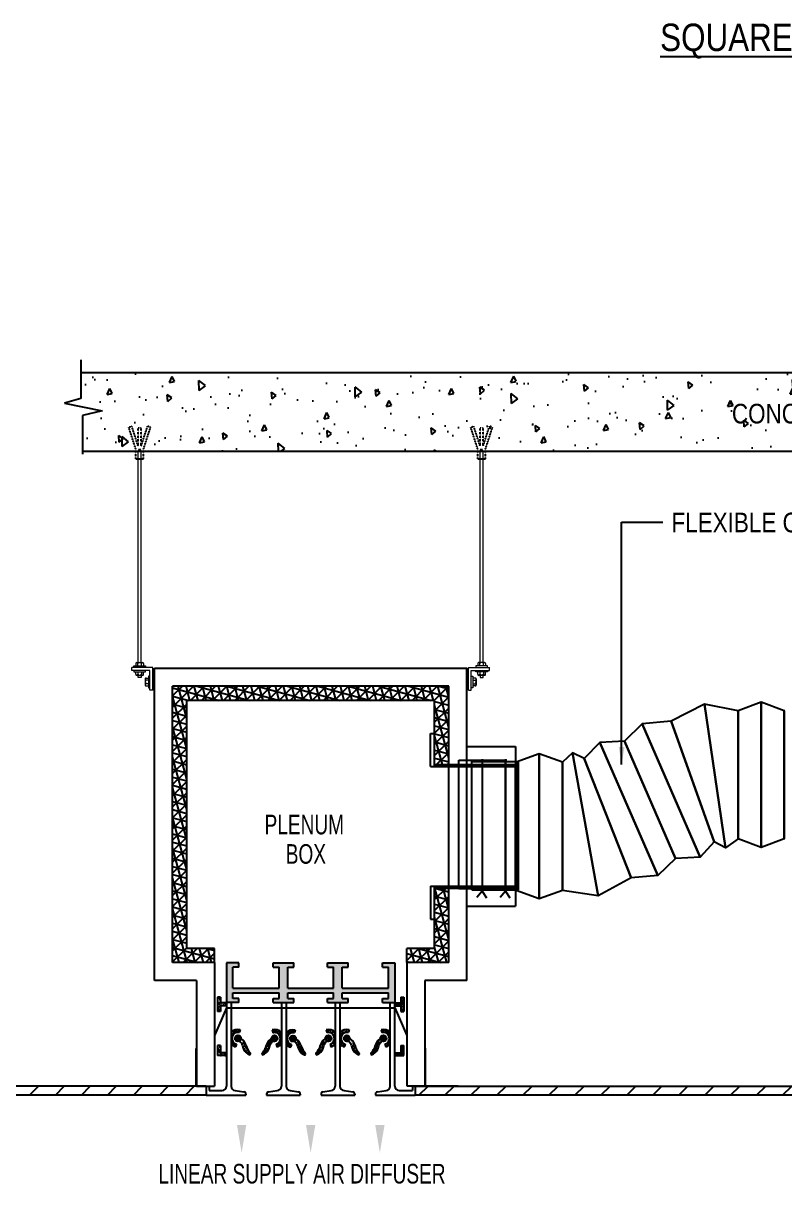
# Model space of a CAD drawing. Header units: millimetres. Extents: x -95178 to 274693, y -2232 to 263302.
# Drawn here: x 84058 to 93776, y 24790 to 39602 of the extents above; entities that cross this region are included whole.
import ezdxf

# ---------------------------------------------------------------- set-up
doc = ezdxf.new("R2010")
doc.units = ezdxf.units.MM
for name, pattern in [('DASHED', [0.75, 0.5, -0.25]), ('HIDDEN', [0.375, 0.25, -0.125]), ('HIDDEN2', [0.1875, 0.125, -0.0625])]:
    doc.linetypes.add(name, pattern=pattern)
for name, color, linetype in [('76-10767-XM-MECH-DETAIL$0$A070T-Det Title', 7, 'Continuous'), ('76-10767-XM-MECH-DETAIL$0$M500T_Mechserv-gen-text', 7, 'Continuous'), ('76-10767-XM-MECH-DETAIL$0$TBK-AS-SHOP$0$25', 7, 'Continuous'), ('INSULATION', 8, 'Continuous')]:
    doc.layers.add(name, color=color, linetype=linetype)
doc.layers.add('76-10767-XM-MECH-DETAIL$0$X-Vent Typical Details-2$0$M-DETL-LINE', color=7, linetype='Continuous', lineweight=0)
doc.styles.add('76-10767-XM-MECH-DETAIL$0$Arial', font='ARIALN.TTF')
doc.styles.add('76-10767-XM-MECH-DETAIL$0$GHD Standard Arial', font='ARIALN.TTF')
doc.styles.add('ROMANS', font='romans.shx', dxfattribs={"width": 0.8})
doc.dimstyles.new('scale-100', dxfattribs={"dimscale": 225, "dimtxt": 1, "dimasz": 1, "dimexe": 1, "dimexo": 0.5, "dimgap": 0.5, "dimtad": 1, "dimtoh": 1, "dimdec": 0, "dimzin": 0, "dimdsep": 46, "dimtxsty": 'ROMANS', "dimcen": 0, "dimclrd": 15, "dimclre": 15, "dimclrt": 7, "dimadec": 0, "dimazin": 0, "dimtfac": 1, "dimtdec": 0, "dimtofl": 0, "dimtmove": 0, "dimatfit": 3, "dimfxl": 1, "dimtolj": 1, "dimtzin": 0, "dimarcsym": 0})
pattern_1 = [(37.5, (-14787.68, -58567.206), (-0.8504103, 26.012121), [0, -20.52, 0, -22.95, 0, -21.9375]), (7.5, (-14787.68, -58567.206), (23.8919855, 38.098972), [0, -11.07, 0, -18.495, 0, -7.0875]), (327.5, (-14804.286, -58567.206), (42.040915, 0.0763972), [0, -6.75, 0, -24.3, 0, -31.725]), (317.5, (-14804.286, -58567.206), (40.582709, 11.84862), [0, -3.375, 0, -15.93, 0, -18.225])]

msp = doc.modelspace()

# ---------------------------------------------------------------- hatches: boundary and pattern name
h = msp.add_hatch()
h.set_pattern_fill('AR-CONC', color=256, scale=112.5, angle=45, style=0)
h.set_pattern_definition([(95, (157202.4, -64554.5), (620.496, 520.658), [84.375, -928.125]), (40, (157202.4, -64554.5), (-708.741, 487.989), [67.5, -742.5]), (145.4514, (157254.1, -64511.1), (-88.2444, 1008.647), [71.7077, -788.785]), (91.1842, (157043.3, -64395.4), (980.655, 717.3155), [126.562, -1392.187]), (141.6356, (157125, -64335.6), (-31.386, 1518.426), [107.562, -1183.177]), (36.1842, (157043.3, -64395.4), (-31.388, 1518.426), [101.25, -1113.75]), (66, (157162.6, -64355.6), (795.118, 154.5553), [84.375, -928.125]), (11, (157162.6, -64355.6), (-383.297, 770.4095), [67.5, -742.5]), (116.4514, (157228.9, -64342.7), (411.8216, 924.9644), [71.7077, -788.785]), (82.5, (157202.38, -64554.47), (-255.1423, 274.48854), [0, -733.5, 0, -753.75, 0, -745.3125]), (52.5, (157202.4, -64554.47), (-104.482, 523.0231), [0, -429.75, 0, -716.625, 0, -284.0625]), (12.5, (157025, -64731.86), (442.59544, 406.71086), [0, -281.25, 0, -877.5, 0, -1164.375]), (2.5, (156945.44, -64811.4), (384.2887, 543.5548), [0, -365.625, 0, -582.75, 0, -826.875])])
edge = h.paths.add_edge_path()
edge.add_line((95903.178, 34141.164), (95786.047, 34473.151))
edge.add_arc((96016.033, 34141.429), 403.649, 111.6972933, 124.733859, ccw=False)
edge.add_line((95866.802, 34516.48), (95931.842, 34141.164))
edge.add_line((95931.842, 34141.164), (95995.415, 34141.164))
edge.add_line((95995.415, 34141.164), (95945.993, 34538.955))
edge.add_arc((96016.033, 34141.429), 403.649, 80.0077601, 99.9922399, ccw=False)
edge.add_line((96086.072, 34538.955), (96036.65, 34141.164))
edge.add_line((96036.65, 34141.164), (96100.223, 34141.164))
edge.add_line((96100.223, 34141.164), (96165.263, 34516.48))
edge.add_arc((96016.033, 34141.429), 403.649, 55.266141, 68.3027067, ccw=False)
edge.add_line((96246.018, 34473.151), (96128.887, 34141.164))
edge.add_line((96128.887, 34141.164), (101765.457, 34141.164))
edge.add_line((101765.457, 34141.164), (101648.325, 34473.151))
edge.add_arc((101878.311, 34141.429), 403.649, 111.6972933, 124.733859, ccw=False)
edge.add_line((101729.08, 34516.48), (101794.12, 34141.164))
edge.add_line((101794.12, 34141.164), (101857.693, 34141.164))
edge.add_line((101857.693, 34141.164), (101808.272, 34538.955))
edge.add_arc((101878.311, 34141.429), 403.649, 80.0077601, 99.9922399, ccw=False)
edge.add_line((101948.35, 34538.955), (101898.928, 34141.164))
edge.add_line((101898.928, 34141.164), (101962.502, 34141.164))
edge.add_line((101962.502, 34141.164), (102027.541, 34516.48))
edge.add_arc((101878.311, 34141.429), 403.649, 55.266141, 68.3027067, ccw=False)
edge.add_line((102108.296, 34473.151), (101991.165, 34141.164))
edge.add_line((101991.165, 34141.164), (103341.158, 34141.164))
edge.add_line((103341.158, 34141.164), (103341.158, 35131.913))
edge.add_line((103341.158, 35131.913), (84815.229, 35131.913))
edge.add_line((84815.229, 35131.913), (84815.229, 34141.164))
edge.add_line((84815.229, 34141.164), (95903.178, 34141.164))
h = msp.add_hatch()
h.set_pattern_fill('NET3', color=8, scale=800, angle=45, style=0)
h.set_pattern_definition([(45, (243368.28, -106303.32), (-70.71068, 70.71068), []), (105, (243368.28, -106303.32), (-96.592583, -25.881905), []), (165, (243368.28, -106303.32), (-25.881905, -96.592583), [])])
h.paths.add_polyline_path([(88514.176, 30959.467), (88514.176, 31139.467), (85965.059, 31139.467), (85965.059, 27614.467), (86499.094, 27614.467), (86499.094, 27794.467), (86145.059, 27794.467), (86145.059, 30959.467)])
h.paths.add_polyline_path([(89488.313, 28564.896), (89308.313, 28564.896), (89308.313, 27794.467), (88954.277, 27794.467), (88954.277, 27614.467), (89488.313, 27614.467)])
h.paths.add_polyline_path([(89308.313, 30139.877), (89488.313, 30139.877), (89488.313, 31139.467), (88514.176, 31139.467), (88514.176, 30959.967), (88514.676, 30959.467), (89308.313, 30959.467)])
h = msp.add_hatch()
h.set_pattern_fill('AR-SAND', color=8, scale=27, style=0)
h.set_pattern_definition([(37.5, (-14787.68, -58198.61), (-1.700821, 52.024242), [0, -41.04, 0, -45.9, 0, -43.875]), (7.5, (-14787.68, -58198.61), (47.78397, 76.197944), [0, -22.14, 0, -36.99, 0, -14.175]), (327.5, (-14820.89, -58198.61), (84.08183, 0.152794), [0, -13.5, 0, -48.6, 0, -63.45]), (317.5, (-14820.89, -58198.61), (81.16542, 23.69724), [0, -6.75, 0, -31.86, 0, -36.45])])
h.paths.add_polyline_path([(87435.027, 27229.115), (87726.686, 27229.115), (87726.686, 27284.615), (87435.027, 27284.615), (87435.027, 27556.557), (87510.027, 27556.557), (87510.027, 27609.057), (87247.892, 27609.057), (87247.892, 27556.557), (87322.892, 27556.557), (87322.892, 27284.615), (86734.638, 27284.615), (86734.638, 27556.557), (86809.12, 27556.557), (86809.12, 27609.057), (86651.315, 27609.057), (86651.315, 27102.104), (86809.12, 27102.104), (86809.12, 27154.604), (86734.638, 27154.604), (86734.638, 27229.115), (87322.892, 27229.115), (87322.892, 27154.604), (87247.892, 27154.604), (87247.892, 27102.104), (87510.027, 27102.104), (87510.027, 27154.604), (87435.027, 27154.604)])
h.paths.add_polyline_path([(88129.837, 27284.615), (88129.837, 27556.557), (88204.837, 27556.557), (88204.837, 27609.057), (87942.703, 27609.057), (87942.703, 27556.557), (88017.703, 27556.557), (88017.703, 27284.615), (87726.686, 27284.615), (87726.686, 27229.115), (88017.703, 27229.115), (88017.703, 27154.604), (87942.703, 27154.604), (87942.703, 27102.104), (88204.837, 27102.104), (88204.837, 27154.604), (88129.837, 27154.604), (88129.837, 27229.115), (88718.734, 27229.115), (88718.734, 27154.604), (88644.252, 27154.604), (88644.252, 27102.104), (88802.057, 27102.104), (88802.057, 27609.057), (88644.252, 27609.057), (88644.252, 27556.557), (88718.734, 27556.557), (88718.734, 27284.615)])
h = msp.add_hatch()
h.set_pattern_fill('AR-SAND', color=8, scale=18, style=0)
h.set_pattern_definition([(37.5, (-117563.37, -142432.379), (-1.1338804, 34.6828278), [0, -27.36, 0, -30.6, 0, -29.25]), (7.5, (-117563.37, -142432.38), (31.855981, 50.798629), [0, -14.76, 0, -24.66, 0, -9.45]), (327.5, (-117585.51, -142432.38), (56.0545535, 0.101863), [0, -9, 0, -32.4, 0, -42.3]), (317.5, (-117585.51, -142432.38), (54.110279, 15.79816), [0, -4.5, 0, -21.24, 0, -24.3])])
h.paths.add_polyline_path([(86576.315, 27060.91), (86651.315, 27060.91), (86651.315, 27098.41), (86576.315, 27098.41), (86576.315, 27171.515), (86538.815, 27171.515), (86538.815, 26987.806), (86576.315, 26987.806)])
h.paths.add_polyline_path([(86538.815, 26425.404), (86651.315, 26425.404), (86651.315, 26462.904), (86576.315, 26462.904), (86576.315, 26556.719), (86538.815, 26556.719)])
h = msp.add_hatch()
h.set_pattern_fill('AR-SAND', color=8, scale=13.5, style=0)
h.set_pattern_definition(pattern_1)
h.paths.add_polyline_path([(88802.057, 27098.41), (88802.057, 27060.91), (88877.057, 27060.91), (88877.057, 26987.806), (88914.557, 26987.806), (88914.557, 27171.515), (88877.057, 27171.515), (88877.057, 27098.41)])
h.paths.add_polyline_path([(88877.057, 26462.904), (88802.057, 26462.904), (88802.057, 26425.404), (88914.557, 26425.404), (88914.557, 26556.719), (88877.057, 26556.719)])
h = msp.add_hatch()
h.set_pattern_fill('AR-SAND', color=8, scale=13.5, style=0)
h.set_pattern_definition(pattern_1)
h.paths.add_polyline_path([(86778.032, 26572.788), (86768.327, 26536.566, -0.154689742), (86710.458, 26573.555), (86710.458, 26719.136, -0.292294911), (86827.157, 26756.125), (86817.451, 26719.903, 1)])
h = msp.add_hatch()
h.set_pattern_fill('AR-SAND', color=8, scale=13.5, style=0)
h.set_pattern_definition(pattern_1)
h.paths.add_polyline_path([(86836.394, 26646.346, 1), (86759.09, 26646.346, 1)])
h = msp.add_hatch()
h.set_pattern_fill('AR-SAND', color=8, scale=13.5, style=0)
h.set_pattern_definition(pattern_1)
h.paths.add_polyline_path([(87303.376, 26646.346, 1), (87226.072, 26646.346, 1)])
h = msp.add_hatch()
h.set_pattern_fill('AR-SAND', color=8, scale=13.5, style=0)
h.set_pattern_definition(pattern_1)
h.paths.add_polyline_path([(87284.434, 26572.788), (87294.14, 26536.566, 0.154689742), (87352.008, 26573.555), (87352.008, 26719.136, 0.292294911), (87235.309, 26756.125), (87245.015, 26719.903, -1)])
h = msp.add_hatch()
h.set_pattern_fill('AR-SAND', color=8, scale=13.5, style=0)
h.set_pattern_definition(pattern_1)
h.paths.add_polyline_path([(87480.563, 26569.188), (87470.857, 26532.966, -0.154689742), (87412.989, 26569.955), (87412.989, 26715.535, -0.292294911), (87529.688, 26752.525), (87519.982, 26716.302, 1)])
h = msp.add_hatch()
h.set_pattern_fill('AR-SAND', color=8, scale=13.5, style=0)
h.set_pattern_definition(pattern_1)
h.paths.add_polyline_path([(87538.925, 26642.745, 1), (87461.621, 26642.745, 1)])
h = msp.add_hatch()
h.set_pattern_fill('AR-SAND', color=8, scale=13.5, style=0)
h.set_pattern_definition(pattern_1)
h.paths.add_polyline_path([(87991.876, 26646.346, 1), (87914.572, 26646.346, 1)])
h = msp.add_hatch()
h.set_pattern_fill('AR-SAND', color=8, scale=13.5, style=0)
h.set_pattern_definition(pattern_1)
h.paths.add_polyline_path([(87972.934, 26572.788), (87982.64, 26536.566, 0.154689742), (88040.508, 26573.555), (88040.508, 26719.136, 0.292294911), (87923.809, 26756.125), (87933.515, 26719.903, -1)])
h = msp.add_hatch()
h.set_pattern_fill('AR-SAND', color=8, scale=13.5, style=0)
h.set_pattern_definition(pattern_1)
h.paths.add_polyline_path([(88100.508, 26719.136), (88100.508, 26573.555, 0.154689742), (88158.376, 26536.566), (88168.081, 26572.788, -1), (88207.501, 26719.903), (88217.206, 26756.125, 0.292294911)])
h = msp.add_hatch()
h.set_pattern_fill('AR-SAND', color=8, scale=13.5, style=0)
h.set_pattern_definition(pattern_1)
edge = h.paths.add_edge_path()
edge.add_arc((88187.791, 26646.346), 38.652, 0, 360)
h = msp.add_hatch()
h.set_pattern_fill('AR-SAND', color=8, scale=13.5, style=0)
h.set_pattern_definition(pattern_1)
h.paths.add_polyline_path([(88693.426, 26646.346, 1), (88616.121, 26646.346, 1)])
h = msp.add_hatch()
h.set_pattern_fill('AR-SAND', color=8, scale=13.5, style=0)
h.set_pattern_definition(pattern_1)
h.paths.add_polyline_path([(88674.483, 26572.788), (88684.189, 26536.566, 0.154689742), (88742.057, 26573.555), (88742.057, 26719.136, 0.292294911), (88625.358, 26756.125), (88635.064, 26719.903, -1)])
h = msp.add_hatch()
h.set_pattern_fill('AR-SAND', color=8, scale=13.5, style=0)
h.set_pattern_definition(pattern_1)
edge = h.paths.add_edge_path()
edge.add_arc((86773.576, 26534.003), 85.832, 12.093389, 63.1300068)
edge.add_arc((86786.836, 26539.998), 113.676, 9.6281927, 64.2669329)
edge.add_arc((86947.829, 26449.274), 12, 325.8279425, 400.885584)
edge.add_arc((87184.294, 26654.002), 300.776, 198.4104095, 220.885584)
edge.add_arc((86947.662, 26449.028), 12, 246.9232738, 325.8279425)
edge.add_arc((86998.689, 26568.794), 142.183, 186.7893058, 246.9232738)
edge.add_line((86957.757, 26442.534), (86957.59, 26442.288))
h = msp.add_hatch()
h.set_pattern_fill('AR-SAND', color=8, scale=13.5, style=0)
h.set_pattern_definition(pattern_1)
edge = h.paths.add_edge_path()
edge.add_arc((87288.89, 26534.003), 85.832, 116.8699932, 167.906611)
edge.add_arc((87275.63, 26539.998), 113.676, 115.7330671, 170.3718073)
edge.add_arc((87114.637, 26449.274), 12, 139.114416, 214.1720575)
edge.add_arc((86878.172, 26654.002), 300.776, 319.114416, 341.5895905)
edge.add_arc((87114.804, 26449.028), 12, 214.1720575, 293.0767262)
edge.add_arc((87063.777, 26568.794), 142.183, 293.0767262, 353.2106942)
edge.add_line((87104.709, 26442.534), (87104.876, 26442.288))
h = msp.add_hatch()
h.set_pattern_fill('AR-SAND', color=8, scale=13.5, style=0)
h.set_pattern_definition(pattern_1)
edge = h.paths.add_edge_path()
edge.add_arc((87476.107, 26530.403), 85.832, 12.093389, 63.1300068)
edge.add_arc((87489.367, 26536.397), 113.676, 9.6281927, 64.2669329)
edge.add_arc((87650.36, 26445.673), 12, 325.8279425, 400.885584)
edge.add_arc((87886.825, 26650.401), 300.776, 198.4104095, 220.885584)
edge.add_arc((87650.193, 26445.428), 12, 246.9232738, 325.8279425)
edge.add_arc((87701.22, 26565.194), 142.183, 186.7893058, 246.9232738)
edge.add_line((87660.288, 26438.933), (87660.121, 26438.687))
h = msp.add_hatch()
h.set_pattern_fill('AR-SAND', color=8, scale=13.5, style=0)
h.set_pattern_definition(pattern_1)
edge = h.paths.add_edge_path()
edge.add_arc((87977.39, 26534.003), 85.832, 116.8699932, 167.906611)
edge.add_arc((87964.13, 26539.998), 113.676, 115.7330671, 170.3718073)
edge.add_arc((87803.137, 26449.274), 12, 139.114416, 214.1720575)
edge.add_arc((87566.672, 26654.002), 300.776, 319.114416, 341.5895905)
edge.add_arc((87803.304, 26449.028), 12, 214.1720575, 293.0767262)
edge.add_arc((87752.277, 26568.794), 142.183, 293.0767262, 353.2106942)
edge.add_line((87793.209, 26442.534), (87793.376, 26442.288))
h = msp.add_hatch()
h.set_pattern_fill('AR-SAND', color=8, scale=13.5, style=0)
h.set_pattern_definition(pattern_1)
edge = h.paths.add_edge_path()
edge.add_arc((88176.886, 26539.998), 113.676, 9.6281927, 64.2669329)
edge.add_arc((88337.878, 26449.274), 12, 325.8279425, 400.885584)
edge.add_arc((88574.343, 26654.002), 300.776, 198.4104095, 220.885584)
edge.add_arc((88337.711, 26449.028), 12, 246.9232738, 325.8279425)
edge.add_arc((88388.738, 26568.794), 142.183, 186.7893058, 246.9232738)
edge.add_line((88347.806, 26442.534), (88347.64, 26442.288))
edge.add_arc((88163.625, 26534.003), 85.832, 12.093389, 63.1300068)
h = msp.add_hatch()
h.set_pattern_fill('AR-SAND', color=8, scale=13.5, style=0)
h.set_pattern_definition(pattern_1)
edge = h.paths.add_edge_path()
edge.add_arc((88678.939, 26534.003), 85.832, 116.8699932, 167.906611)
edge.add_arc((88665.679, 26539.998), 113.676, 115.7330671, 170.3718073)
edge.add_arc((88504.686, 26449.274), 12, 139.114416, 214.1720575)
edge.add_arc((88268.222, 26654.002), 300.776, 319.114416, 341.5895905)
edge.add_arc((88504.853, 26449.028), 12, 214.1720575, 293.0767262)
edge.add_arc((88453.826, 26568.794), 142.183, 293.0767262, 353.2106942)
edge.add_line((88494.758, 26442.534), (88494.925, 26442.288))
h = msp.add_hatch()
h.set_pattern_fill('ANSI31', color=256, scale=1875, style=0)
h.set_pattern_definition([(45, (40218, -18329.7), (-165.72815, 165.72815), [])])
h.paths.add_polyline_path([(105545.568, 25922.662), (105545.568, 26031.976), (89061.163, 26033.569), (89061.163, 25924.255)])
h.paths.add_polyline_path([(83226.187, 25958.749), (83226.187, 25922.662), (86392.209, 25922.662), (86392.209, 26035.162), (83212.423, 26035.162), (83212.423, 25991.32), (83250.302, 25991.32), (83185.993, 25958.749)])

# ---------------------------------------------------------------- linework, layer by layer
for p, q in [((84794.229, 35306.18), (84794.229, 34813.68)), ((84794.967, 35145.664), (103458.516, 35145.664)), ((84794.229, 34813.68), (84584.729, 34750.68)), ((84584.729, 34750.68), (85067.229, 34656.18)), ((85067.229, 34656.18), (84815.229, 34593.68)), ((84815.229, 34593.68), (84815.229, 34101.18)), ((84815.229, 34141.164), (103458.516, 34141.164)), ((85965.059, 27614.467), (85965.059, 31139.467)), ((89488.313, 27614.467), (89488.313, 31139.467)), ((86145.059, 27794.967), (86145.059, 30958.967)), ((89308.313, 30115.296), (89308.313, 30958.967)), ((89717.813, 30370.377), (89718.313, 30369.877)), ((89781.558, 28542.642), (89781.558, 30177.622)), ((89781.558, 30177.622), (90378.156, 30177.622)), ((89914.45, 30209.384), (89914.45, 28544.551)), ((90212.392, 30209.384), (90212.392, 28544.551)), ((90378.156, 28542.642), (90378.156, 30177.622)), ((89308.313, 27794.967), (89308.313, 28589.477)), ((89307.813, 28564.396), (89308.313, 28564.896)), ((89781.558, 28542.642), (90378.156, 28542.642)), ((89912.79, 28526.497), (89847.841, 28444.293)), ((89912.79, 28526.497), (89971.353, 28439.628)), ((90210.731, 28526.497), (90145.783, 28444.293)), ((90205.917, 28514.341), (90206.417, 28514.841)), ((90210.731, 28526.497), (90269.295, 28439.628)), ((89717.813, 28334.396), (89718.313, 28334.896)), ((86145.559, 27794.467), (86145.059, 27794.967)), ((86499.094, 27794.467), (86145.559, 27794.467)), ((86499.094, 27614.467), (86499.094, 27794.467)), ((89307.813, 27794.467), (88954.277, 27794.467)), ((88954.277, 27614.467), (88954.277, 27794.467)), ((89307.813, 27771.26), (89307.313, 27770.76)), ((89308.313, 27794.967), (89307.813, 27794.467)), ((86499.094, 27614.467), (85965.059, 27614.467)), ((86499.094, 27614.467), (86499.094, 26037.929)), ((86809.12, 27609.057), (86651.315, 27609.057)), ((86651.315, 27609.057), (86651.315, 27102.104)), ((86809.12, 27556.557), (86734.638, 27556.557)), ((86734.638, 27284.615), (86734.638, 27556.557)), ((86809.12, 27556.557), (86809.12, 27609.057)), ((87247.892, 27609.057), (87510.027, 27609.057)), ((87247.892, 27556.557), (87247.892, 27609.057)), ((87247.892, 27556.557), (87322.892, 27556.557)), ((87322.892, 27284.615), (87322.892, 27556.557)), ((87435.027, 27556.557), (87510.027, 27556.557)), ((87435.027, 27284.615), (87435.027, 27556.557)), ((87510.027, 27556.557), (87510.027, 27609.057)), ((87942.703, 27609.057), (88204.837, 27609.057)), ((87942.703, 27556.557), (87942.703, 27609.057)), ((87942.703, 27556.557), (88017.703, 27556.557)), ((88017.703, 27284.615), (88017.703, 27556.557)), ((88129.837, 27556.557), (88204.837, 27556.557)), ((88129.837, 27284.615), (88129.837, 27556.557)), ((88204.837, 27556.557), (88204.837, 27609.057)), ((88644.252, 27609.057), (88802.057, 27609.057)), ((88644.252, 27556.557), (88644.252, 27609.057)), ((88644.252, 27556.557), (88718.734, 27556.557)), ((88718.734, 27284.615), (88718.734, 27556.557)), ((88802.057, 27609.057), (88802.057, 27102.104)), ((88954.277, 27614.467), (88954.277, 26040.45)), ((89488.313, 27614.467), (88954.277, 27614.467)), ((85734.277, 27384.467), (85733.777, 27384.967)), ((86269.094, 27383.967), (86268.594, 27384.467)), ((86734.638, 27284.615), (87322.892, 27284.615)), ((87435.027, 27284.615), (88017.703, 27284.615)), ((88129.837, 27284.615), (88718.734, 27284.615)), ((89184.277, 27383.967), (89184.777, 27384.467)), ((86576.315, 27171.515), (86538.815, 27171.515)), ((86538.815, 27171.515), (86538.815, 26987.806)), ((86576.315, 27171.515), (86576.315, 27098.41)), ((86734.638, 27229.115), (87322.892, 27229.115)), ((86734.638, 27154.604), (86734.638, 27229.115)), ((86809.12, 27154.604), (86734.638, 27154.604)), ((86809.12, 27102.104), (86809.12, 27154.604)), ((87247.892, 27154.604), (87322.892, 27154.604)), ((87247.892, 27102.104), (87247.892, 27154.604)), ((87322.892, 27154.604), (87322.892, 27229.115)), ((87435.027, 27229.115), (88017.703, 27229.115)), ((87435.027, 27154.604), (87435.027, 27229.115)), ((87435.027, 27154.604), (87510.027, 27154.604)), ((87510.027, 27102.104), (87510.027, 27154.604)), ((87942.703, 27154.604), (88017.703, 27154.604)), ((87942.703, 27102.104), (87942.703, 27154.604)), ((88017.703, 27154.604), (88017.703, 27229.115)), ((88129.837, 27154.604), (88129.837, 27229.115)), ((88129.837, 27229.115), (88718.734, 27229.115)), ((88129.837, 27154.604), (88204.837, 27154.604)), ((88204.837, 27102.104), (88204.837, 27154.604)), ((88644.252, 27154.604), (88718.734, 27154.604)), ((88644.252, 27102.104), (88644.252, 27154.604)), ((88718.734, 27154.604), (88718.734, 27229.115)), ((88877.057, 27171.515), (88914.557, 27171.515)), ((88877.057, 27171.515), (88877.057, 27098.41)), ((88914.557, 27171.515), (88914.557, 26987.806)), ((86651.315, 27033.643), (86499.094, 26682.524)), ((86576.315, 26987.806), (86538.815, 26987.806)), ((86651.315, 27098.41), (86576.315, 27098.41)), ((86651.315, 27060.91), (86576.315, 27060.91)), ((86576.315, 27060.91), (86576.315, 26987.806)), ((86651.315, 27102.104), (86651.315, 26035.162)), ((86809.12, 27102.104), (86651.315, 27102.104)), ((86651.315, 27033.643), (88802.057, 27033.643)), ((86711.315, 27102.104), (86711.315, 26035.162)), ((87247.892, 27102.104), (87510.027, 27102.104)), ((87352.008, 27102.104), (87352.008, 26035.162)), ((87412.008, 27102.104), (87412.008, 26035.162)), ((87942.703, 27102.104), (88204.837, 27102.104)), ((88040.508, 27102.104), (88040.508, 26035.162)), ((88100.508, 27102.104), (88100.508, 26035.162)), ((88644.252, 27102.104), (88802.057, 27102.104)), ((88742.057, 26035.162), (88742.057, 27102.104)), ((88802.057, 26035.162), (88802.057, 27102.104)), ((88802.057, 27098.41), (88877.057, 27098.41)), ((88802.057, 27060.91), (88877.057, 27060.91)), ((88802.057, 27033.643), (88954.277, 26682.524)), ((88877.057, 27060.91), (88877.057, 26987.806)), ((88877.057, 26987.806), (88914.557, 26987.806)), ((86827.157, 26756.125), (86817.451, 26719.903)), ((87235.309, 26756.125), (87245.015, 26719.903)), ((87529.688, 26752.525), (87519.982, 26716.302)), ((87923.809, 26756.125), (87933.515, 26719.903)), ((88217.206, 26756.125), (88207.501, 26719.903)), ((88625.358, 26756.125), (88635.064, 26719.903)), ((86576.315, 26556.719), (86538.815, 26556.719)), ((86538.815, 26556.719), (86538.815, 26425.404)), ((86576.315, 26556.719), (86576.315, 26462.904)), ((86778.032, 26572.788), (86768.327, 26536.566)), ((87284.434, 26572.788), (87294.14, 26536.566)), ((87480.563, 26569.188), (87470.857, 26532.966)), ((87972.934, 26572.788), (87982.64, 26536.566)), ((88168.081, 26572.788), (88158.376, 26536.566)), ((88674.483, 26572.788), (88684.189, 26536.566)), ((88877.057, 26556.719), (88914.557, 26556.719)), ((88877.057, 26556.719), (88877.057, 26462.904)), ((86651.315, 26425.404), (86538.815, 26425.404)), ((86651.315, 26462.904), (86576.315, 26462.904)), ((86957.757, 26442.534), (86957.59, 26442.288)), ((87104.709, 26442.534), (87104.876, 26442.288)), ((87660.288, 26438.933), (87660.121, 26438.687)), ((87793.209, 26442.534), (87793.376, 26442.288)), ((88347.806, 26442.534), (88347.64, 26442.288)), ((88494.758, 26442.534), (88494.925, 26442.288)), ((88802.057, 26462.904), (88877.057, 26462.904)), ((88802.057, 26425.404), (88914.557, 26425.404)), ((86392.209, 26035.162), (83212.423, 26035.162)), ((86392.209, 25922.662), (83226.187, 25922.662)), ((86392.209, 26035.162), (86429.709, 26035.162)), ((86392.209, 26035.162), (86392.209, 25922.662)), ((86392.209, 25922.662), (86899.702, 25922.662)), ((86429.709, 26035.162), (86429.709, 25982.662)), ((86429.709, 25982.662), (86598.815, 25982.662)), ((86763.815, 25982.662), (86874.603, 25964.318)), ((86899.702, 25934.721), (86899.702, 25922.662)), ((87163.62, 25934.721), (87163.62, 25922.662)), ((87163.62, 25922.662), (87594.299, 25922.662)), ((87188.72, 25964.318), (87299.508, 25982.662)), ((87464.508, 25982.662), (87569.423, 25964.474)), ((87594.299, 25934.915), (87594.299, 25922.662)), ((87858.217, 25934.915), (87858.217, 25922.662)), ((87858.217, 25922.662), (88289.323, 25922.662)), ((87883.092, 25964.474), (87988.008, 25982.662)), ((88153.008, 25982.662), (88264.209, 25964.307)), ((88289.323, 25934.708), (88289.323, 25922.662)), ((88553.241, 25934.708), (88553.241, 25922.662)), ((88553.241, 25922.662), (89061.163, 25922.662)), ((88578.356, 25964.307), (88689.557, 25982.662)), ((88854.557, 25982.662), (89023.663, 25982.662)), ((89023.663, 26035.162), (89061.163, 26035.162)), ((89023.663, 26035.162), (89023.663, 25982.662)), ((89061.163, 26035.162), (89061.163, 25922.662)), ((105547.56, 26031.976), (89061.163, 26031.976)), ((105561.325, 25922.662), (89061.163, 25922.662))]:
    msp.add_line(p, q)
at = {"color": 8}
for p, q in [((85733.777, 27384.967), (85733.777, 31368.967)), ((89718.313, 27384.967), (89718.313, 31368.967)), ((89718.313, 30369.877), (90341.355, 30369.877)), ((90341.355, 30369.877), (90341.355, 30139.877)), ((90341.355, 28564.896), (90341.355, 28334.896)), ((89718.313, 28334.896), (90341.355, 28334.896)), ((86268.594, 27384.467), (85734.277, 27384.467)), ((86269.094, 27383.967), (86269.094, 26037.929)), ((89184.277, 27383.967), (89184.277, 26040.45)), ((89717.813, 27384.467), (89184.777, 27384.467))]:
    msp.add_line(p, q, dxfattribs=at)
at = {"linetype": 'DASHED'}
for p, q in [((89255.521, 30115.296), (89255.521, 30538.303)), ((89255.521, 28589.477), (89255.521, 28166.47))]:
    msp.add_line(p, q, dxfattribs=at)
at = {"color": 9}
for p, q in [((89255.521, 30115.296), (90341.355, 30115.296)), ((89615.794, 28559.477), (89615.794, 30194.458)), ((89615.794, 30194.458), (90229.267, 30194.458)), ((90212.392, 28559.477), (90212.392, 30194.458)), ((89255.521, 28589.477), (90341.355, 28589.477)), ((89615.794, 28559.477), (90229.267, 28559.477))]:
    msp.add_line(p, q, dxfattribs=at)
at = {"linetype": 'HIDDEN'}
for p, q in [((89308.313, 30139.877), (90341.355, 30139.877)), ((90341.355, 28564.896), (90341.355, 30139.877)), ((89471.021, 28589.477), (90384.563, 28589.477)), ((89308.313, 28564.896), (90341.355, 28564.896)), ((89255.521, 28166.47), (89315.521, 28166.47))]:
    msp.add_line(p, q, dxfattribs=at)
at = {"color": 8}
msp.add_lwpolyline([(85733.777, 31368.967), (89718.313, 31368.967)], dxfattribs=at)
for points in [[(89488.313, 31139.467), (85965.059, 31139.467)], [(89308.313, 30958.967), (86145.059, 30958.967)], [(93775.939, 29192.467), (93769.939, 29192.467), (93769.939, 30827.467), (93474.793, 30936.685), (93474.793, 29083.249), (93179.647, 29192.467), (93179.647, 30827.467), (92751.115, 30911.124), (93019.418, 29077.211), (92873.493, 29152.933), (92325.107, 30693.224), (91958.023, 30658.632), (92696.568, 28958.697), (92382.345, 28941.262), (91730.842, 30440.851), (91416.62, 30423.416), (92155.164, 28723.482), (91814.337, 28696.014), (91215.34, 30217.338), (91066.991, 30288.196), (91395.764, 28464.153), (90937.647, 28534.887), (90937.647, 30169.887), (90642.501, 30279.105), (90642.501, 28425.669), (90347.355, 28534.887), (90347.355, 30169.887), (90341.355, 30169.887)], [(93775.939, 30827.467), (93769.939, 30827.467), (93769.939, 29192.467), (93474.793, 29083.249), (93474.793, 30936.685), (93179.647, 30827.467), (93179.647, 29192.467), (93019.418, 29077.211), (92751.115, 30911.124), (92325.107, 30693.224), (92873.493, 29152.933), (92696.568, 28958.697), (91958.023, 30658.632), (91730.842, 30440.851), (92382.345, 28941.262), (92155.164, 28723.482), (91416.62, 30423.416), (91215.34, 30217.338), (91814.337, 28696.014), (91395.764, 28464.153), (91066.991, 30288.196), (90937.647, 30169.887), (90937.647, 28534.887), (90642.501, 28425.669), (90642.501, 30279.105), (90347.355, 30169.887), (90347.355, 28534.887), (90341.355, 28534.887)], [(89255.521, 30538.303), (89308.313, 30538.303)], [(88914.557, 26425.404), (88914.557, 26556.719)], [(86269.094, 26037.929), (86499.094, 26037.929)], [(88954.277, 26040.45), (89381.189, 26040.45)]]:
    msp.add_lwpolyline(points)
at = {"const_width": 18.75}
for points in [[(89903.415, 28526.497, 1), (89922.165, 28526.497, 1)], [(90201.356, 28526.497, 1), (90220.106, 28526.497, 1)]]:
    msp.add_lwpolyline(points, format="xyb", close=True, dxfattribs=at)
at = {"const_width": 8}
for points in [[(86254.777, 26520.128), (86254.777, 26046.128), (85842.777, 26046.128)], [(89198.595, 26522.65), (89198.595, 26048.65), (89610.595, 26048.65)]]:
    msp.add_lwpolyline(points, dxfattribs=at)
for centre in [(86797.742, 26646.346), (87264.724, 26646.346), (87500.273, 26642.745), (87953.224, 26646.346), (88187.791, 26646.346), (88654.773, 26646.346)]:
    msp.add_circle(centre, 38.652)
for centre, radius, start, end in [((86797.742, 26646.346), 113.652, 75, 140.1734911), ((86797.742, 26646.346), 76.152, 75, 255), ((87264.724, 26646.346), 113.652, 39.8265089, 105), ((87264.724, 26646.346), 76.152, 285, 105), ((87500.273, 26642.745), 113.652, 75, 140.1734911), ((87500.273, 26642.745), 76.152, 75, 255), ((87953.224, 26646.346), 113.652, 39.8265089, 105), ((87953.224, 26646.346), 76.152, 285, 105), ((88187.791, 26646.346), 113.652, 75, 140.1734911), ((88187.791, 26646.346), 76.152, 75, 255), ((88654.773, 26646.346), 113.652, 39.8265089, 105), ((88654.773, 26646.346), 76.152, 285, 105), ((86797.742, 26646.346), 113.652, 219.8265089, 255), ((86773.576, 26534.003), 85.832, 12.093389, 63.1300068), ((86786.836, 26539.998), 113.676, 9.6281927, 64.2669329), ((86998.689, 26568.794), 142.183, 186.7893058, 246.9232738), ((87184.294, 26654.002), 300.776, 198.4104095, 220.885584), ((86878.172, 26654.002), 300.776, 319.114416, 341.5895905), ((87063.777, 26568.794), 142.183, 293.0767262, 353.2106942), ((87275.63, 26539.998), 113.676, 115.7330671, 170.3718073), ((87288.89, 26534.003), 85.832, 116.8699932, 167.906611), ((87264.724, 26646.346), 113.652, 285, 320.1734911), ((87500.273, 26642.745), 113.652, 219.8265089, 255), ((87476.107, 26530.403), 85.832, 12.093389, 63.1300068), ((87489.367, 26536.397), 113.676, 9.6281927, 64.2669329), ((87701.22, 26565.194), 142.183, 186.7893058, 246.9232738), ((87886.825, 26650.401), 300.776, 198.4104095, 220.885584), ((87566.672, 26654.002), 300.776, 319.114416, 341.5895905), ((87752.277, 26568.794), 142.183, 293.0767262, 353.2106942), ((87964.13, 26539.998), 113.676, 115.7330671, 170.3718073), ((87977.39, 26534.003), 85.832, 116.8699932, 167.906611), ((87953.224, 26646.346), 113.652, 285, 320.1734911), ((88187.791, 26646.346), 113.652, 219.8265089, 255), ((88163.625, 26534.003), 85.832, 12.093389, 63.1300068), ((88176.886, 26539.998), 113.676, 9.6281927, 64.2669329), ((88388.738, 26568.794), 142.183, 186.7893058, 246.9232738), ((88574.343, 26654.002), 300.776, 198.4104095, 220.885584), ((88268.222, 26654.002), 300.776, 319.114416, 341.5895905), ((88453.826, 26568.794), 142.183, 293.0767262, 353.2106942), ((88665.679, 26539.998), 113.676, 115.7330671, 170.3718073), ((88678.939, 26534.003), 85.832, 116.8699932, 167.906611), ((88654.773, 26646.346), 113.652, 285, 320.1734911), ((86947.662, 26449.028), 12, 246.9232738, 325.8279425), ((86947.829, 26449.274), 12, 325.8279425, 40.885584), ((87114.637, 26449.274), 12, 139.114416, 214.1720575), ((87114.804, 26449.028), 12, 214.1720575, 293.0767262), ((87650.193, 26445.428), 12, 246.9232738, 325.8279425), ((87650.36, 26445.673), 12, 325.8279425, 40.885584), ((87803.137, 26449.274), 12, 139.114416, 214.1720575), ((87803.304, 26449.028), 12, 214.1720575, 293.0767262), ((88337.711, 26449.028), 12, 246.9232738, 325.8279425), ((88337.878, 26449.274), 12, 325.8279425, 40.885584), ((88504.686, 26449.274), 12, 139.114416, 214.1720575), ((88504.853, 26449.028), 12, 214.1720575, 293.0767262), ((86598.815, 26035.162), 52.5, 270, 0), ((86763.815, 26035.162), 52.5, 180, 270), ((86869.702, 25934.721), 30, 0, 80.5983671), ((87193.62, 25934.721), 30, 99.4016329, 180), ((87299.508, 26035.162), 52.5, 270, 0), ((87464.508, 26035.162), 52.5, 180, 270), ((87564.299, 25934.915), 30, 0, 80.1651941), ((87888.217, 25934.915), 30, 99.8348059, 180), ((87988.008, 26035.162), 52.5, 270, 0), ((88153.008, 26035.162), 52.5, 180, 270), ((88259.323, 25934.708), 30, 0, 80.627372), ((88583.241, 25934.708), 30, 99.372628, 180), ((88689.557, 26035.162), 52.5, 270, 0), ((88854.557, 26035.162), 52.5, 180, 270)]:
    msp.add_arc(centre, radius, start, end)
at = {"layer": '76-10767-XM-MECH-DETAIL$0$M500T_Mechserv-gen-text'}
for points in [[(86904.872, 25541.811), (86845.392, 25184.935), (86785.913, 25541.811)], [(86785.913, 25541.811), (86904.872, 25541.811), (86845.392, 25184.935)], [(87666.709, 25541.811), (87726.189, 25184.935), (87785.668, 25541.811)], [(87785.668, 25541.811), (87666.709, 25541.811), (87726.189, 25184.935)], [(88550, 25541.811), (88609.479, 25184.935), (88668.959, 25541.811)], [(88668.959, 25541.811), (88550, 25541.811), (88609.479, 25184.935)]]:
    msp.add_solid(points, dxfattribs=at)
at = {"layer": '76-10767-XM-MECH-DETAIL$0$X-Vent Typical Details-2$0$M-DETL-LINE'}
for p, q in [((85525.524, 31441.853), (85525.524, 34141.164)), ((85563.024, 31441.853), (85563.024, 34141.164)), ((89889.066, 31441.853), (89889.066, 34141.164)), ((89926.566, 31441.853), (89926.566, 34141.164)), ((85494.274, 31428.87), (85494.274, 31399.408)), ((85520.723, 31399.408), (85520.723, 31428.392)), ((85566.691, 31399.408), (85566.691, 31428.392)), ((85594.274, 31428.473), (85594.274, 31399.408)), ((89857.816, 31428.473), (89857.816, 31399.408)), ((89885.398, 31399.408), (89885.398, 31428.392)), ((89931.366, 31399.408), (89931.366, 31428.392)), ((89957.816, 31428.87), (89957.816, 31399.408)), ((85443.903, 31341.922), (85443.903, 31379.422)), ((85713.416, 31379.422), (85443.903, 31379.422)), ((85675.916, 31341.922), (85443.903, 31341.922)), ((85494.274, 31292.474), (85494.274, 31321.936)), ((85520.723, 31321.936), (85520.723, 31292.953)), ((85566.691, 31321.936), (85566.691, 31292.953)), ((85594.274, 31292.871), (85594.274, 31321.936)), ((85675.916, 31091.922), (85675.916, 31341.922)), ((85713.416, 31091.922), (85713.416, 31379.422)), ((89738.673, 31091.922), (89738.673, 31379.422)), ((89738.673, 31379.422), (90008.186, 31379.422)), ((89776.173, 31091.922), (89776.173, 31341.922)), ((89776.173, 31341.922), (90008.186, 31341.922)), ((89857.816, 31292.871), (89857.816, 31321.936)), ((89885.398, 31321.936), (89885.398, 31292.953)), ((89931.366, 31321.936), (89931.366, 31292.953)), ((89957.816, 31292.474), (89957.816, 31321.936)), ((90008.186, 31341.922), (90008.186, 31379.422)), ((85626.468, 31244.825), (85655.93, 31244.825)), ((85626.865, 31144.825), (85655.93, 31144.825)), ((85655.93, 31218.376), (85626.947, 31218.376)), ((85655.93, 31172.408), (85626.947, 31172.408)), ((89825.621, 31244.825), (89796.159, 31244.825)), ((89796.159, 31218.376), (89825.143, 31218.376)), ((89796.159, 31172.408), (89825.143, 31172.408)), ((89825.224, 31144.825), (89796.159, 31144.825)), ((85713.416, 31091.922), (85675.916, 31091.922)), ((89738.673, 31091.922), (89776.173, 31091.922))]:
    msp.add_line(p, q, dxfattribs=at)
for points in [[(85507.142, 31441.853), (85583.826, 31441.853)], [(89944.948, 31441.853), (89868.263, 31441.853)], [(85468.995, 31379.422), (85468.995, 31399.408), (85618.026, 31399.408), (85618.026, 31379.422)], [(85468.995, 31341.922), (85468.995, 31321.936), (85618.026, 31321.936), (85618.026, 31341.922)], [(85507.142, 31279.491), (85583.826, 31279.491)], [(85563.024, 31279.491), (85563.024, 31251.589), (85525.524, 31251.589), (85525.524, 31279.491)], [(85675.916, 31270.104), (85655.93, 31270.104), (85655.93, 31121.073), (85675.916, 31121.073)], [(89776.173, 31270.104), (89796.159, 31270.104), (89796.159, 31121.073), (89776.173, 31121.073)], [(89983.094, 31379.422), (89983.094, 31399.408), (89834.063, 31399.408), (89834.063, 31379.422)], [(89983.094, 31341.922), (89983.094, 31321.936), (89834.063, 31321.936), (89834.063, 31341.922)], [(89944.948, 31279.491), (89868.263, 31279.491)], [(89889.066, 31279.491), (89889.066, 31251.589), (89926.566, 31251.589), (89926.566, 31279.491)], [(85613.485, 31231.957), (85613.485, 31155.273)], [(89838.604, 31231.957), (89838.604, 31155.273)]]:
    msp.add_lwpolyline(points, dxfattribs=at)
for centre, radius, start, end in [((85507.498, 31428.631), 13.227, 358.9634846, 181.0365154), ((85543.707, 31415.501), 26.352, 29.2866057, 150.7133943), ((85580.483, 31428.473), 13.791, 359.6614127, 180.3385873), ((89871.607, 31428.473), 13.791, 359.6614127, 180.3385873), ((89908.382, 31415.501), 26.352, 29.2866057, 150.7133943), ((89944.591, 31428.631), 13.227, 358.9634846, 181.0365154), ((85507.498, 31292.713), 13.227, 178.9634846, 1.0365154), ((85543.707, 31305.844), 26.352, 209.2866057, 330.7133943), ((85580.483, 31292.871), 13.791, 179.6614127, 0.3385873), ((89871.607, 31292.871), 13.791, 179.6614127, 0.3385873), ((89908.382, 31305.844), 26.352, 209.2866057, 330.7133943), ((89944.591, 31292.713), 13.227, 178.9634846, 1.0365154), ((85626.865, 31158.617), 13.791, 89.6614127, 270.3385873), ((85626.707, 31231.601), 13.227, 88.9634846, 271.0365154), ((85639.838, 31195.392), 26.352, 119.2866057, 240.7133943), ((89825.382, 31231.601), 13.227, 268.9634846, 91.0365154), ((89812.252, 31195.392), 26.352, 299.2866057, 60.7133943), ((89825.224, 31158.617), 13.791, 269.6614127, 90.3385873)]:
    msp.add_arc(centre, radius, start, end, dxfattribs=at)
at = {"layer": 'INSULATION', "color": 7, "linetype": 'HIDDEN2'}
for p, q in [((85405.2, 34445.216), (85443.749, 34457.636)), ((85495.674, 34164.391), (85405.2, 34445.216)), ((85524.024, 34208.467), (85443.749, 34457.636)), ((85524.024, 34208.467), (85524.024, 34437.302)), ((85524.024, 34437.302), (85564.524, 34437.302)), ((85564.524, 34208.467), (85644.799, 34457.636)), ((85564.524, 34208.467), (85564.524, 34437.302)), ((85592.874, 34164.391), (85683.348, 34445.216)), ((85683.348, 34445.216), (85644.799, 34457.636)), ((89768.742, 34445.216), (89807.29, 34457.636)), ((89859.216, 34164.391), (89768.742, 34445.216)), ((89887.566, 34208.467), (89807.29, 34457.636)), ((89887.566, 34208.467), (89887.566, 34437.302)), ((89887.566, 34437.302), (89928.066, 34437.302)), ((89928.066, 34208.467), (90008.341, 34457.636)), ((89928.066, 34208.467), (89928.066, 34437.302)), ((89956.416, 34164.391), (90046.89, 34445.216)), ((90046.89, 34445.216), (90008.341, 34457.636)), ((85495.674, 34083.391), (85495.674, 34164.391)), ((85495.674, 34042.891), (85495.674, 34083.391)), ((85592.874, 34083.391), (85592.874, 34164.391)), ((85592.874, 34042.891), (85592.874, 34083.391)), ((89859.216, 34083.391), (89859.216, 34164.391)), ((89859.216, 34042.891), (89859.216, 34083.391)), ((89956.416, 34083.391), (89956.416, 34164.391)), ((89956.416, 34042.891), (89956.416, 34083.391))]:
    msp.add_line(p, q, dxfattribs=at)
at = {"layer": 'INSULATION', "color": 7}
for p, q in [((85495.674, 34042.891), (85592.874, 34042.891)), ((89859.216, 34042.891), (89956.416, 34042.891))]:
    msp.add_line(p, q, dxfattribs=at)

# ---------------------------------------------------------------- texts
at = {"layer": '76-10767-XM-MECH-DETAIL$0$A070T-Det Title', "style": '76-10767-XM-MECH-DETAIL$0$Arial'}
msp.add_text('%%USQUARE DIFFUSER CONNECTION DETAIL', height=350, rotation=360, dxfattribs=at).set_placement((92185.257, 39246.518))
at = {"layer": '76-10767-XM-MECH-DETAIL$0$M500T_Mechserv-gen-text', "style": '76-10767-XM-MECH-DETAIL$0$Arial', "width": 0.85}
for s, p in [('PLENUM', (87137.807, 29249.917)), ('BOX', (87407.915, 28874.475)), ('LINEAR SUPPLY AIR DIFFUSER', (85782.88, 24793.599))]:
    msp.add_text(s, height=250, dxfattribs=at).set_placement(p)
at = {"layer": '76-10767-XM-MECH-DETAIL$0$M500T_Mechserv-gen-text', "insert": (92330.874, 33354.79), "char_height": 250, "width": 3535.23026, "attachment_point": 1, "style": '76-10767-XM-MECH-DETAIL$0$Arial'}
msp.add_mtext('FLEXIBLE CONNECTION', dxfattribs=at)
at = {"layer": '76-10767-XM-MECH-DETAIL$0$TBK-AS-SHOP$0$25', "color": 7, "insert": (92968.708, 34744.071, 0), "char_height": 250, "width": 1970.92104, "attachment_point": 1, "style": '76-10767-XM-MECH-DETAIL$0$GHD Standard Arial'}
msp.add_mtext('\\pi132.54442;CONC. SLAB', dxfattribs=at)

# ---------------------------------------------------------------- leaders
at = {"layer": '76-10767-XM-MECH-DETAIL$0$TBK-AS-SHOP$0$25', "color": 7}
msp.add_leader([(91693.991, 30139.552), (91693.991, 33232.119), (92218.589, 33232.119)], dimstyle='scale-100', override={"dimtad": 0, "dimclrd": 0}, dxfattribs=at)

doc.saveas('drawing.dxf')
